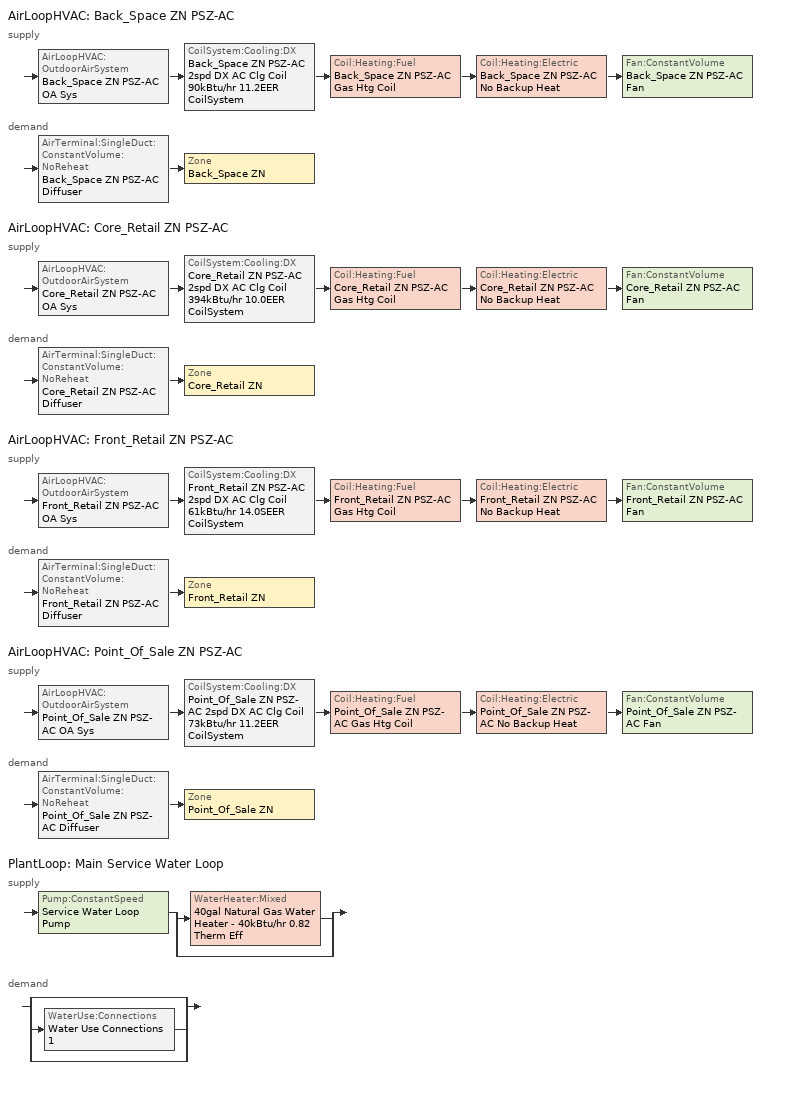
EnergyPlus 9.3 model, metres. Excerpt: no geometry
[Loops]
AirLoopHVAC 'Back_Space ZN PSZ-AC'
 supply: AirLoopHVAC:OutdoorAirSystem 'Back_Space ZN PSZ-AC OA Sys' > CoilSystem:Cooling:DX 'Back_Space ZN PSZ-AC 2spd DX AC Clg Coil 90kBtu/hr 11.2EER CoilSystem' > Coil:Heating:Fuel 'Back_Space ZN PSZ-AC Gas Htg Coil' > Coil:Heating:Electric 'Back_Space ZN PSZ-AC No Backup Heat' > Fan:ConstantVolume 'Back_Space ZN PSZ-AC Fan'
 demand: AirTerminal:SingleDuct:ConstantVolume:NoReheat 'Back_Space ZN PSZ-AC Diffuser' > Zone 'Back_Space ZN'
AirLoopHVAC 'Core_Retail ZN PSZ-AC'
 supply: AirLoopHVAC:OutdoorAirSystem 'Core_Retail ZN PSZ-AC OA Sys' > CoilSystem:Cooling:DX 'Core_Retail ZN PSZ-AC 2spd DX AC Clg Coil 394kBtu/hr 10.0EER CoilSystem' > Coil:Heating:Fuel 'Core_Retail ZN PSZ-AC Gas Htg Coil' > Coil:Heating:Electric 'Core_Retail ZN PSZ-AC No Backup Heat' > Fan:ConstantVolume 'Core_Retail ZN PSZ-AC Fan'
 demand: AirTerminal:SingleDuct:ConstantVolume:NoReheat 'Core_Retail ZN PSZ-AC Diffuser' > Zone 'Core_Retail ZN'
AirLoopHVAC 'Front_Retail ZN PSZ-AC'
 supply: AirLoopHVAC:OutdoorAirSystem 'Front_Retail ZN PSZ-AC OA Sys' > CoilSystem:Cooling:DX 'Front_Retail ZN PSZ-AC 2spd DX AC Clg Coil 61kBtu/hr 14.0SEER CoilSystem' > Coil:Heating:Fuel 'Front_Retail ZN PSZ-AC Gas Htg Coil' > Coil:Heating:Electric 'Front_Retail ZN PSZ-AC No Backup Heat' > Fan:ConstantVolume 'Front_Retail ZN PSZ-AC Fan'
 demand: AirTerminal:SingleDuct:ConstantVolume:NoReheat 'Front_Retail ZN PSZ-AC Diffuser' > Zone 'Front_Retail ZN'
AirLoopHVAC 'Point_Of_Sale ZN PSZ-AC'
 supply: AirLoopHVAC:OutdoorAirSystem 'Point_Of_Sale ZN PSZ-AC OA Sys' > CoilSystem:Cooling:DX 'Point_Of_Sale ZN PSZ-AC 2spd DX AC Clg Coil 73kBtu/hr 11.2EER CoilSystem' > Coil:Heating:Fuel 'Point_Of_Sale ZN PSZ-AC Gas Htg Coil' > Coil:Heating:Electric 'Point_Of_Sale ZN PSZ-AC No Backup Heat' > Fan:ConstantVolume 'Point_Of_Sale ZN PSZ-AC Fan'
 demand: AirTerminal:SingleDuct:ConstantVolume:NoReheat 'Point_Of_Sale ZN PSZ-AC Diffuser' > Zone 'Point_Of_Sale ZN'
PlantLoop 'Main Service Water Loop'
 supply: Pump:ConstantSpeed 'Service Water Loop Pump' > split
  | WaterHeater:Mixed '40gal Natural Gas Water Heater - 40kBtu/hr 0.82 Therm Eff'
  | bypass
 demand: split
  | bypass
  | WaterUse:Connections 'Water Use Connections 1'
  | bypass
[ZoneControl:Thermostat]
Name | Zone or ZoneList | Control Type Schedule | Control 1
Back_Space ZN Thermostat | Back_Space ZN | Back_Space ZN Thermostat Schedule | Retail Back_Space Thermostat 1
Core_Retail ZN Thermostat | Core_Retail ZN | Core_Retail ZN Thermostat Schedule | Retail Retail Thermostat 1
Front_Retail ZN Thermostat | Front_Retail ZN | Front_Retail ZN Thermostat Schedule | Retail Retail Thermostat 2
Point_Of_Sale ZN Thermostat | Point_Of_Sale ZN | Point_Of_Sale ZN Thermostat Schedule | Retail Point_of_Sale Thermostat 1
[ThermostatSetpoint:DualSetpoint]
Name | Heating Setpoint Temperature Schedule | Cooling Setpoint Temperature Schedule
Retail Back_Space Thermostat 1; Retail Point_of_Sale Thermostat 1 | RetailStandalone HTGSETP_SCH_NO_OPTIMUM | RetailStandalone CLGSETP_SCH_NO_SETBACK
Retail Retail Thermostat 1; Retail Retail Thermostat 2 | RetailStandalone HTGSETP_SCH_YES_OPTIMUM | RetailStandalone CLGSETP_SCH_YES_OPTIMUM
[AirTerminal:SingleDuct:ConstantVolume:NoReheat] Maximum Air Flow Rate {m3/s}=AutoSize
Name | Availability Schedule
Back_Space ZN PSZ-AC Diffuser; Core_Retail ZN PSZ-AC Diffuser; Point_Of_Sale ZN PSZ-AC Diffuser | Always On Discrete
Front_Retail ZN PSZ-AC Diffuser | Always On Discrete hvac_library
[Zone equipment]
Back_Space ZN: Back_Space ZN PSZ-AC Diffuser
Core_Retail ZN: Core_Retail ZN PSZ-AC Diffuser
Front_Retail ZN: Front_Retail ZN PSZ-AC Diffuser
Point_Of_Sale ZN: Point_Of_Sale ZN PSZ-AC Diffuser
[Sizing:Zone] Zone Cooling Design Supply Air Temperature Input Method=SupplyAirTemperature; Zone Cooling Design Supply Air Temperature {C}=12.8; Zone Cooling Design Supply Air Temperature Difference {deltaC}=11.11; Zone Heating Design Supply Air Temperature Input Method=SupplyAirTemperature; Zone Heating Design Supply Air Temperature {C}=40; Zone Heating Design Supply Air Temperature Difference {deltaC}=11.11; Zone Cooling Design Supply Air Humidity Ratio {kgWater/kgDryAir}=0.0085; Zone Heating Design Supply Air Humidity Ratio {kgWater/kgDryAir}=0.008; Cooling Design Air Flow Method=DesignDay; Cooling Design Air Flow Rate {m3/s}=0; Cooling Minimum Air Flow per Zone Floor Area {m3/s-m2}=0.000762; Cooling Minimum Air Flow {m3/s}=0; Cooling Minimum Air Flow Fraction=0; Heating Design Air Flow Method=DesignDay; Heating Design Air Flow Rate {m3/s}=0; Heating Maximum Air Flow per Zone Floor Area {m3/s-m2}=0.002032; Heating Maximum Air Flow {m3/s}=0.141576; Heating Maximum Air Flow Fraction=0.3; Account for Dedicated Outdoor Air System=No
Name | Design Specification Outdoor Air Object
Back_Space ZN | Retail Back_Space Ventilation
Core_Retail ZN; Front_Retail ZN | Retail Retail Ventilation
Point_Of_Sale ZN | Retail Point_of_Sale Ventilation
[Controller:MechanicalVentilation] Availability Schedule=RetailStandalone HVACOperationSchd; Demand Controlled Ventilation=No; System Outdoor Air Method=ZoneSum
Name | Zone or ZoneList Name 1 | Design Specification Outdoor Air Object Name 1
Controller Mechanical Ventilation 1 | Back_Space ZN | Retail Back_Space Ventilation
Controller Mechanical Ventilation 2 | Core_Retail ZN | Retail Retail Ventilation
Controller Mechanical Ventilation 4 | Front_Retail ZN | Retail Retail Ventilation
Controller Mechanical Ventilation 3 | Point_Of_Sale ZN | Retail Point_of_Sale Ventilation
[DesignSpecification:OutdoorAir] Outdoor Air Method=Sum; Outdoor Air Flow per Person {m3/s-person}=0; Outdoor Air Flow per Zone {m3/s}=0; Outdoor Air Flow Air Changes per Hour {1/hr}=0
Name | Outdoor Air Flow per Zone Floor Area {m3/s-m2}
Retail Back_Space Ventilation | 0.0006096
Retail Retail Ventilation; Retail Point_of_Sale Ventilation | 0.0011811
[Fan:ConstantVolume] Availability Schedule=RetailStandalone HVACOperationSchd; Maximum Flow Rate {m3/s}=AutoSize; Motor In Airstream Fraction=1
Name | Fan Total Efficiency | Pressure Rise {Pa} | Motor Efficiency
Back_Space ZN PSZ-AC Fan | 0.58175 | 622.722 | 0.895
Core_Retail ZN PSZ-AC Fan | 0.6006 | 1018.77 | 0.924
Front_Retail ZN PSZ-AC Fan; Point_Of_Sale ZN PSZ-AC Fan | 0.56225 | 622.722 | 0.865
[Coil:Heating:Fuel] Availability Schedule=Always On Discrete; Fuel Type=NaturalGas; Burner Efficiency=0.8; Nominal Capacity {W}=AutoSize; Parasitic Electric Load {W}=0; Parasitic Fuel Load {W}=0
Back_Space ZN PSZ-AC Gas Htg Coil; Core_Retail ZN PSZ-AC Gas Htg Coil; Front_Retail ZN PSZ-AC Gas Htg Coil; Point_Of_Sale ZN PSZ-AC Gas Htg Coil
[AirLoopHVAC] Design Supply Air Flow Rate {m3/s}=AutoSize
Back_Space ZN PSZ-AC; Core_Retail ZN PSZ-AC; Front_Retail ZN PSZ-AC; Point_Of_Sale ZN PSZ-AC
[Sizing:System] Type of Load to Size On=Sensible; Design Outdoor Air Flow Rate {m3/s}=Autosize; Central Heating Maximum System Air Flow Ratio=1; Preheat Design Temperature {C}=7; Preheat Design Humidity Ratio {kgWater/kgDryAir}=0.008; Precool Design Temperature {C}=12.8; Precool Design Humidity Ratio {kgWater/kgDryAir}=0.008; Central Cooling Design Supply Air Temperature {C}=12.8; Central Heating Design Supply Air Temperature {C}=40; Type of Zone Sum to Use=Coincident; 100% Outdoor Air in Cooling=No; 100% Outdoor Air in Heating=No; Central Cooling Design Supply Air Humidity Ratio {kgWater/kgDryAir}=0.0085; Central Heating Design Supply Air Humidity Ratio {kgWater/kgDryAir}=0.008; Cooling Supply Air Flow Rate Method=DesignDay; Cooling Supply Air Flow Rate {m3/s}=0; Cooling Supply Air Flow Rate Per Floor Area {m3/s-m2}=0.00996765; Cooling Fraction of Autosized Cooling Supply Air Flow Rate=1; Cooling Supply Air Flow Rate Per Unit Cooling Capacity {m3/s-W}=3.94755e-05; Heating Supply Air Flow Rate Method=DesignDay; Heating Supply Air Flow Rate {m3/s}=0; Heating Supply Air Flow Rate Per Floor Area {m3/s-m2}=0.00996765; Heating Fraction of Autosized Heating Supply Air Flow Rate=1; Heating Fraction of Autosized Cooling Supply Air Flow Rate=1; Heating Supply Air Flow Rate Per Unit Heating Capacity {m3/s-W}=3.15882e-05; System Outdoor Air Method=ZoneSum; Zone Maximum Outdoor Air Fraction=1; Cooling Design Capacity Method=CoolingDesignCapacity; Cooling Design Capacity {W}=Autosize; Cooling Design Capacity Per Floor Area {W/m2}=234.7; Fraction of Autosized Cooling Design Capacity=1; Heating Design Capacity Method=HeatingDesignCapacity; Heating Design Capacity {W}=Autosize; Heating Design Capacity Per Floor Area {W/m2}=157; Fraction of Autosized Heating Design Capacity=1; Central Cooling Capacity Control Method=OnOff
Back_Space ZN PSZ-AC; Core_Retail ZN PSZ-AC; Front_Retail ZN PSZ-AC; Point_Of_Sale ZN PSZ-AC
[Controller:OutdoorAir] Minimum Outdoor Air Flow Rate {m3/s}=0; Maximum Outdoor Air Flow Rate {m3/s}=Autosize; Economizer Control Type=DifferentialDryBulb; Economizer Control Action Type=ModulateFlow; Lockout Type=NoLockout; Minimum Limit Type=FixedMinimum; Minimum Outdoor Air Schedule=RetailStandalone HVACOperationSchd; Maximum Fraction of Outdoor Air Schedule=RetailStandalone PSZ_Econ_MaxOAFrac_Sch; High Humidity Control=No; Control High Indoor Humidity Based on Outdoor Humidity Ratio=Yes; Heat Recovery Bypass Control Type=BypassWhenWithinEconomizerLimits
Name | Mechanical Ventilation Controller
Back_Space ZN PSZ-AC OA Sys Controller | Controller Mechanical Ventilation 1
Core_Retail ZN PSZ-AC OA Sys Controller | Controller Mechanical Ventilation 2
Front_Retail ZN PSZ-AC OA Sys Controller | Controller Mechanical Ventilation 4
Point_Of_Sale ZN PSZ-AC OA Sys Controller | Controller Mechanical Ventilation 3
[SetpointManager:MixedAir] Control Variable=Temperature
Node 16 OS Default SPM; Node 15 OS Default SPM; Node 14 OS Default SPM; Node 13 OS Default SPM; Node 28 OS Default SPM; Node 27 OS Default SPM; Node 26 OS Default SPM; Node 25 OS Default SPM; Node 52 OS Default SPM; Node 51 OS Default SPM; Node 50 OS Default SPM; Node 49 OS Default SPM; Node 40 OS Default SPM; Node 39 OS Default SPM; Node 38 OS Default SPM; Node 37 OS Default SPM
[CoilSystem:Cooling:DX] Availability Schedule=Always On Discrete
Name | Cooling Coil
Back_Space ZN PSZ-AC 2spd DX AC Clg Coil 90kBtu/hr 11.2EER CoilSystem | UTSS Coil 0
Core_Retail ZN PSZ-AC 2spd DX AC Clg Coil 394kBtu/hr 10.0EER CoilSystem | UTSS Coil 1
Front_Retail ZN PSZ-AC 2spd DX AC Clg Coil 61kBtu/hr 14.0SEER CoilSystem | UTSS Coil 2
Point_Of_Sale ZN PSZ-AC 2spd DX AC Clg Coil 73kBtu/hr 11.2EER CoilSystem | UTSS Coil 3
[Coil:Heating:Electric] Availability Schedule=Always Off Discrete; Efficiency=1; Nominal Capacity {W}=0
Back_Space ZN PSZ-AC No Backup Heat; Core_Retail ZN PSZ-AC No Backup Heat; Front_Retail ZN PSZ-AC No Backup Heat; Point_Of_Sale ZN PSZ-AC No Backup Heat
[SetpointManager:SingleZone:Reheat] Control Variable=Temperature; Minimum Supply Air Temperature {C}=10; Maximum Supply Air Temperature {C}=50
Name | Control Zone
Setpoint Manager Single Zone Reheat 1 | Back_Space ZN
Setpoint Manager Single Zone Reheat 2 | Core_Retail ZN
Setpoint Manager Single Zone Reheat 4 | Front_Retail ZN
Setpoint Manager Single Zone Reheat 3 | Point_Of_Sale ZN
[PlantLoop]
Main Service Water Loop: Fluid Type=Water; Plant Equipment Operation Scheme=Main Service Water Loop Operation Schemes; Maximum Loop Temperature {C}=60; Minimum Loop Temperature {C}=10; Maximum Loop Flow Rate {m3/s}=Autosize; Minimum Loop Flow Rate {m3/s}=0; Plant Loop Volume {m3}=Autocalculate; Load Distribution Scheme=Optimal; Plant Loop Demand Calculation Scheme=SingleSetpoint
[Sizing:Plant]
Main Service Water Loop: Loop Type=Heating; Design Loop Exit Temperature {C}=60; Loop Design Temperature Difference {deltaC}=5; Sizing Option=NonCoincident; Zone Timesteps in Averaging Window=1; Coincident Sizing Factor Mode=None
[Pump:ConstantSpeed]
Service Water Loop Pump: Design Flow Rate {m3/s}=Autosize; Design Pump Head {Pa}=0.001; Design Power Consumption {W}=Autosize; Motor Efficiency=0.7; Fraction of Motor Inefficiencies to Fluid Stream=0; Pump Control Type=Intermittent; Design Power Sizing Method=PowerPerFlowPerPressure; Design Electric Power per Unit Flow Rate {W/(m3/s)}=348701.1; Design Shaft Power per Unit Flow Rate per Unit Head {W-s/m3-Pa}=1.28205
[WaterHeater:Mixed]
40gal Natural Gas Water Heater - 40kBtu/hr 0.82 Therm Eff: Tank Volume {m3}=0.151416; Setpoint Temperature Schedule=Service Water Loop Temp - 140F; Deadband Temperature Difference {deltaC}=2; Maximum Temperature Limit {C}=82.2222; Heater Control Type=Cycle; Heater Maximum Capacity {W}=11722.8; Heater Ignition Minimum Flow Rate {m3/s}=0; Heater Ignition Delay {s}=0; Heater Fuel Type=NaturalGas; Heater Thermal Efficiency=0.82; Off Cycle Parasitic Fuel Consumption Rate {W}=1860.12; Off Cycle Parasitic Fuel Type=NaturalGas; Off Cycle Parasitic Heat Fraction to Tank=0.8; On Cycle Parasitic Fuel Consumption Rate {W}=1860.12; On Cycle Parasitic Fuel Type=NaturalGas; On Cycle Parasitic Heat Fraction to Tank=0; Ambient Temperature Indicator=Schedule; Ambient Temperature Schedule=Water Heater Ambient Temp Schedule - 70F; Off Cycle Loss Coefficient to Ambient Temperature {W/K}=2.26235; Off Cycle Loss Fraction to Zone=1; On Cycle Loss Coefficient to Ambient Temperature {W/K}=2.26235; On Cycle Loss Fraction to Zone=1; Use Side Effectiveness=1; Source Side Effectiveness=1; Use Side Design Flow Rate {m3/s}=Autosize; Source Side Design Flow Rate {m3/s}=Autosize; Indirect Water Heating Recovery Time {hr}=1.5; Source Side Flow Control Mode=IndirectHeatPrimarySetpoint
[SetpointManager:Scheduled]
Service hot water setpoint manager: Control Variable=Temperature; Schedule=Service Water Loop Temp - 140F
[WaterUse:Connections]
Water Use Connections 1: Water Use Equipment Name 1=Main Service Water Use 0.3gal/min
[WaterUse:Equipment]
Main Service Water Use 0.3gal/min: Peak Flow Rate {m3/s}=1.89271e-05; Flow Rate Fraction Schedule=RetailStandalone BLDG_SWH_SCH; Target Temperature Schedule=Mixed Water At Faucet Temp - 120F; Sensible Fraction Schedule=Fraction Sensible - 0.2; Latent Fraction Schedule=Fraction Latent - 0.05
[PlantEquipmentOperationSchemes]
Main Service Water Loop Operation Schemes: Control Scheme Object Type 1=PlantEquipmentOperation:HeatingLoad; Control Scheme Name 1=Main Service Water Loop Heating Operation Scheme; Control Scheme Schedule Name 1=Always On Discrete
[PlantEquipmentOperation:HeatingLoad]
Main Service Water Loop Heating Operation Scheme: Load Range Lower Limit 1 {W}=0; Load Range Upper Limit 1 {W}=1000000000; Range Equipment List Name 1=Main Service Water Loop Heating Equipment List
[PlantEquipmentList]
Main Service Water Loop Heating Equipment List: WaterHeater:Mixed, 40gal Natural Gas Water Heater - 40kBtu/hr 0.82 Therm Eff
[Coil:Cooling:DX:SingleSpeed:ThermalStorage] Availability Schedule=ALWAYS_ON; Operating Mode Control Method=EMSControlled; Operation Mode Control Schedule=Simple User Sched; Storage Type=Ice; Storage Tank to Ambient U-value Times Area Heat Transfer Coefficient {W/K}=7.913; Rated Evaporator Air Flow Rate {m3/s}=AutoSize; Cooling Only Mode Available=Yes; Cooling Only Mode Rated Total Evaporator Cooling Capacity {W}=Autosize; Cooling Only Mode Rated Sensible Heat Ratio=0.7; Cooling Only Mode Total Evaporator Cooling Capacity Function of Temperature Curve=PSZ-AC_Unitary_PackagecoolCapFT; Cooling Only Mode Total Evaporator Cooling Capacity Function of Flow Fraction Curve=PSZ-AC_Unitary_PackagecoolFFF; Cooling Only Mode Energy Input Ratio Function of Temperature Curve=PSZ-AC DX Unitary Package EIRFT; Cooling Only Mode Energy Input Ratio Function of Flow Fraction Curve=PSZ-AC_Unitary_PackagecoolEIRFFF; Cooling Only Mode Part Load Fraction Correlation Curve=PSZ-AC_Unitary_PackagecoolPLR; Cooling Only Mode Sensible Heat Ratio Function of Temperature Curve=Cool-SHR-fT; Cooling Only Mode Sensible Heat Ratio Function of Flow Fraction Curve=Cool-SHR-fFF; Cooling And Charge Mode Available=No; Cooling And Charge Mode Rated Total Evaporator Cooling Capacity {W}=AutoSize; Cooling And Charge Mode Capacity Sizing Factor=1; Cooling And Charge Mode Rated Storage Charging Capacity {W}=AutoSize; Cooling And Charge Mode Storage Capacity Sizing Factor=0.86; Cooling And Charge Mode Rated Sensible Heat Ratio=0.7; Cooling And Charge Mode Cooling Rated COP {W/W}=3.66668; Cooling And Charge Mode Charging Rated COP {W/W}=2.17; Cooling And Charge Mode Total Evaporator Cooling Capacity Function of Temperature Curve=CoolCharge-Cool-Cap-fT; Cooling And Charge Mode Total Evaporator Cooling Capacity Function of Flow Fraction Curve=ConstantCubic; Cooling And Charge Mode Evaporator Energy Input Ratio Function of Temperature Curve=CoolCharge-Cool-EIR-fT; Cooling And Charge Mode Evaporator Energy Input Ratio Function of Flow Fraction Curve=ConstantCubic; Cooling And Charge Mode Evaporator Part Load Fraction Correlation Curve=Cool-PLF-fPLR; Cooling And Charge Mode Storage Charge Capacity Function of Total Evaporator PLR Curve=ConstantCubic; Cooling And Charge Mode Storage Energy Input Ratio Function of Flow Fraction Curve=ConstantCubic; Cooling And Charge Mode Storage Energy Part Load Fraction Correlation Curve=ConstantCubic; Cooling And Charge Mode Sensible Heat Ratio Function of Temperature Curve=Cool-SHR-fT; Cooling And Charge Mode Sensible Heat Ratio Function of Flow Fraction Curve=Cool-SHR-fFF; Cooling And Discharge Mode Available=No; Charge Only Mode Available=Yes; Charge Only Mode Rated Storage Charging Capacity {W}=AutoSize; Charge Only Mode Capacity Sizing Factor=0.8; Charge Only Mode Charging Rated COP {W/W}=3.09; Charge Only Mode Storage Charge Capacity Function of Temperature Curve=ChargeOnly-Cap-fT; Charge Only Mode Storage Energy Input Ratio Function of Temperature Curve=ChargeOnly-EIR-fT; Discharge Only Mode Available=Yes; Discharge Only Mode Rated Storage Discharging Capacity {W}=AutoSize; Discharge Only Mode Capacity Sizing Factor=1.37; Discharge Only Mode Rated Sensible Heat Ratio=0.64; Discharge Only Mode Rated COP {W/W}=63.6; Discharge Only Mode Storage Discharge Capacity Function of Temperature Curve=Discharge-Cap-fT; Discharge Only Mode Storage Discharge Capacity Function of Flow Fraction Curve=Discharge-Cap-fFF; Discharge Only Mode Energy Input Ratio Function of Temperature Curve=ConstantBi; Discharge Only Mode Energy Input Ratio Function of Flow Fraction Curve=ConstantCubic; Discharge Only Mode Part Load Fraction Correlation Curve=ConstantCubic; Discharge Only Mode Sensible Heat Ratio Function of Temperature Curve=Discharge-SHR-fT-NREL; Discharge Only Mode Sensible Heat Ratio Function of Flow Fraction Curve=Discharge-SHR-fFF; Ancillary Electric Power {W}=0; Cold Weather Operation Minimum Outdoor Air Temperature {C}=2; Cold Weather Operation Ancillary Power {W}=0; Condenser Design Air Flow Rate {m3/s}=autocalculate; Condenser Air Flow Sizing Factor=1.25; Condenser Type=AirCooled
Name | Ice Storage Capacity {GJ} | Cooling Only Mode Rated COP {W/W}
UTSS Coil 0 | 0.506432 | 3.86497
UTSS Coil 1 | 0.63304 | 3.68868
UTSS Coil 2 | AutoSize | 3.8248
UTSS Coil 3 | AutoSize | 3.84987
[EnergyManagementSystem:Sensor] Output:Variable or Output:Meter=Cooling Coil Ice Thermal Storage End Fraction
Name | Output:Variable or Output:Meter Index Key
UTSS_Coil_0_sTES | UTSS Coil 0
UTSS_Coil_1_sTES | UTSS Coil 1
UTSS_Coil_2_sTES | UTSS Coil 2
UTSS_Coil_3_sTES | UTSS Coil 3
[EnergyManagementSystem:Actuator] Actuated Component Type=Coil:Cooling:DX:SingleSpeed:ThermalStorage; Actuated Component Control Type=Operating Mode
Name | Actuated Component Unique
UTSS_Coil_0_OpMode | UTSS Coil 0
UTSS_Coil_1_OpMode | UTSS Coil 1
UTSS_Coil_2_OpMode | UTSS Coil 2
UTSS_Coil_3_OpMode | UTSS Coil 3
[Schedule:Compact]
Back_Space ZN Thermostat Schedule; Core_Retail ZN Thermostat Schedule; Front_Retail ZN Thermostat Schedule; Point_Of_Sale ZN Thermostat Schedule: Through: 12/31, For: AllDays, Until: 24:00, 4
Simple User Sched: Through: 12/31, For: AllDays, Until: 07:00, 4, Until: 12:00, 1, Until: 18:00, 5, Until: 22:00, 1, Until: 24:00, 4
[Schedule:Day:Interval]
RetailStandalone HTGSETP_SCH_NO_OPTIMUM Default: No, 07:00, 15.56, 19:00, 21.11, 24:00, 15.56
RetailStandalone HTGSETP_SCH_NO_OPTIMUM Wkdy Day: No, 05:00, 15.56, 21:00, 21.11, 24:00, 15.56
RetailStandalone HTGSETP_SCH_NO_OPTIMUM Sat Day: No, 05:00, 15.56, 22:00, 21.11, 24:00, 15.56
RetailStandalone HTGSETP_SCH_NO_OPTIMUM Summer Design Day; RetailStandalone HTGSETP_SCH_YES_OPTIMUM Summer Design Day: No, 24:00, 15.56
RetailStandalone HTGSETP_SCH_NO_OPTIMUM Winter Design Day; RetailStandalone HTGSETP_SCH_YES_OPTIMUM Winter Design Day: No, 06:00, 15.56, 07:00, 18.33, 21:00, 21.11, 24:00, 15.56
RetailStandalone CLGSETP_SCH_NO_SETBACK Default; RetailStandalone CLGSETP_SCH_NO_SETBACK Default|Sat|Wkdy Day: No, 24:00, 23.89
RetailStandalone CLGSETP_SCH_NO_SETBACK Summer Design Day; RetailStandalone CLGSETP_SCH_YES_OPTIMUM Summer Design Day: No, 06:00, 29.44, 07:00, 26.67, 21:00, 23.89, 24:00, 29.44
RetailStandalone CLGSETP_SCH_NO_SETBACK Winter Design Day; RetailStandalone CLGSETP_SCH_YES_OPTIMUM Winter Design Day: No, 24:00, 29.44
RetailStandalone HVACOperationSchd Default: No, 08:00, 0, 19:00, 1, 24:00, 0
RetailStandalone HVACOperationSchd SmrDsn|Wkdy Day; RetailStandalone HVACOperationSchd Summer Design Day: No, 06:00, 0, 21:00, 1, 24:00, 0
RetailStandalone HVACOperationSchd WntrDsn|Sat Day; RetailStandalone HVACOperationSchd Winter Design Day: No, 06:00, 0, 22:00, 1, 24:00, 0
RetailStandalone HTGSETP_SCH_YES_OPTIMUM Default: No, 07:00, 15.56, 08:00, 17.8, 09:00, 20, 19:00, 21.11, 24:00, 15.56
RetailStandalone HTGSETP_SCH_YES_OPTIMUM Wkdy Day: No, 05:00, 15.56, 06:00, 17.8, 07:00, 20, 21:00, 21.11, 24:00, 15.56
RetailStandalone HTGSETP_SCH_YES_OPTIMUM Sat Day: No, 05:00, 15.56, 06:00, 17.8, 07:00, 20, 22:00, 21.11, 24:00, 15.56
RetailStandalone CLGSETP_SCH_YES_OPTIMUM Default: No, 07:00, 29.44, 08:00, 27.8, 09:00, 25.6, 19:00, 23.89, 24:00, 29.44
RetailStandalone CLGSETP_SCH_YES_OPTIMUM Wkdy Day: No, 05:00, 29.44, 06:00, 27.8, 07:00, 25.6, 21:00, 23.89, 24:00, 29.44
RetailStandalone CLGSETP_SCH_YES_OPTIMUM Sat Day: No, 05:00, 29.44, 06:00, 27.8, 07:00, 25.6, 22:00, 23.89, 24:00, 29.44
RetailStandalone BLDG_SWH_SCH Default: No, 09:00, 0, 10:00, 0.14, 11:00, 0.29, 12:00, 0.31, 14:00, 0.36, 15:00, 0.34, 16:00, 0.35, 17:00, 0.37, 18:00, 0.34, 19:00, 0.25, 24:00, 0
RetailStandalone BLDG_SWH_SCH SmrDsn|Wkdy Day; RetailStandalone BLDG_SWH_SCH Summer Design Day: No, 07:00, 0, 08:00, 0.15, 09:00, 0.23, 10:00, 0.32, 11:00, 0.41, 12:00, 0.57, 13:00, 0.62, 14:00, 0.61, 15:00, 0.5, 16:00, 0.45, 17:00, 0.46, 18:00, 0.47, 19:00, 0.42, 20:00, 0.34, 21:00, 0.33, 24:00, 0
RetailStandalone BLDG_SWH_SCH Winter Design Day; RetailStandalone BLDG_SWH_SCH WntrDsn|Sat Day: No, 07:00, 0, 08:00, 0.2, 09:00, 0.24, 10:00, 0.27, 11:00, 0.42, 12:00, 0.54, 13:00, 0.59, 14:00, 0.6, 15:00, 0.49, 16:00, 0.48, 17:00, 0.47, 18:00, 0.46, 19:00, 0.44, 20:00, 0.36, 21:00, 0.29, 22:00, 0.22, 24:00, 0
RetailStandalone PSZ_Econ_MaxOAFrac_Sch Default; RetailStandalone PSZ_Econ_MaxOAFrac_Sch Summer Design Day; RetailStandalone PSZ_Econ_MaxOAFrac_Sch Winter Design Day: No, 24:00, 0.7
Schedule Day 39: No, 24:00, 0.2
Schedule Day 40: No, 24:00, 0.05
Schedule Day 41: No, 24:00, 48.8889
Schedule Day 48: No, 24:00, 1
Service Water Loop Temp - 140F Default: No, 24:00, 60
Water Heater Ambient Temp Schedule - 70F Default: No, 24:00, 21.1111
[Schedule:Week:Daily]
RetailStandalone HTGSETP_SCH_NO_OPTIMUM Week Rule - Jan1-Dec31: RetailStandalone HTGSETP_SCH_NO_OPTIMUM Default, RetailStandalone HTGSETP_SCH_NO_OPTIMUM Wkdy Day, RetailStandalone HTGSETP_SCH_NO_OPTIMUM Wkdy Day, RetailStandalone HTGSETP_SCH_NO_OPTIMUM Wkdy Day, RetailStandalone HTGSETP_SCH_NO_OPTIMUM Wkdy Day, RetailStandalone HTGSETP_SCH_NO_OPTIMUM Wkdy Day, RetailStandalone HTGSETP_SCH_NO_OPTIMUM Sat Day, RetailStandalone HTGSETP_SCH_NO_OPTIMUM Default, RetailStandalone HTGSETP_SCH_NO_OPTIMUM Summer Design Day, RetailStandalone HTGSETP_SCH_NO_OPTIMUM Winter Design Day, RetailStandalone HTGSETP_SCH_NO_OPTIMUM Default, RetailStandalone HTGSETP_SCH_NO_OPTIMUM Default
RetailStandalone CLGSETP_SCH_NO_SETBACK Week Rule - Jan1-Dec31: RetailStandalone CLGSETP_SCH_NO_SETBACK Default, RetailStandalone CLGSETP_SCH_NO_SETBACK Default|Sat|Wkdy Day, RetailStandalone CLGSETP_SCH_NO_SETBACK Default|Sat|Wkdy Day, RetailStandalone CLGSETP_SCH_NO_SETBACK Default|Sat|Wkdy Day, RetailStandalone CLGSETP_SCH_NO_SETBACK Default|Sat|Wkdy Day, RetailStandalone CLGSETP_SCH_NO_SETBACK Default|Sat|Wkdy Day, RetailStandalone CLGSETP_SCH_NO_SETBACK Default|Sat|Wkdy Day, RetailStandalone CLGSETP_SCH_NO_SETBACK Default, RetailStandalone CLGSETP_SCH_NO_SETBACK Summer Design Day, RetailStandalone CLGSETP_SCH_NO_SETBACK Winter Design Day, RetailStandalone CLGSETP_SCH_NO_SETBACK Default, RetailStandalone CLGSETP_SCH_NO_SETBACK Default
RetailStandalone HVACOperationSchd Week Rule - Jan1-Dec31: RetailStandalone HVACOperationSchd Default, RetailStandalone HVACOperationSchd SmrDsn|Wkdy Day, RetailStandalone HVACOperationSchd SmrDsn|Wkdy Day, RetailStandalone HVACOperationSchd SmrDsn|Wkdy Day, RetailStandalone HVACOperationSchd SmrDsn|Wkdy Day, RetailStandalone HVACOperationSchd SmrDsn|Wkdy Day, RetailStandalone HVACOperationSchd WntrDsn|Sat Day, RetailStandalone HVACOperationSchd Default, RetailStandalone HVACOperationSchd Summer Design Day, RetailStandalone HVACOperationSchd Winter Design Day, RetailStandalone HVACOperationSchd Default, RetailStandalone HVACOperationSchd Default
RetailStandalone HTGSETP_SCH_YES_OPTIMUM Week Rule - Jan1-Dec31: RetailStandalone HTGSETP_SCH_YES_OPTIMUM Default, RetailStandalone HTGSETP_SCH_YES_OPTIMUM Wkdy Day, RetailStandalone HTGSETP_SCH_YES_OPTIMUM Wkdy Day, RetailStandalone HTGSETP_SCH_YES_OPTIMUM Wkdy Day, RetailStandalone HTGSETP_SCH_YES_OPTIMUM Wkdy Day, RetailStandalone HTGSETP_SCH_YES_OPTIMUM Wkdy Day, RetailStandalone HTGSETP_SCH_YES_OPTIMUM Sat Day, RetailStandalone HTGSETP_SCH_YES_OPTIMUM Default, RetailStandalone HTGSETP_SCH_YES_OPTIMUM Summer Design Day, RetailStandalone HTGSETP_SCH_YES_OPTIMUM Winter Design Day, RetailStandalone HTGSETP_SCH_YES_OPTIMUM Default, RetailStandalone HTGSETP_SCH_YES_OPTIMUM Default
RetailStandalone CLGSETP_SCH_YES_OPTIMUM Week Rule - Jan1-Dec31: RetailStandalone CLGSETP_SCH_YES_OPTIMUM Default, RetailStandalone CLGSETP_SCH_YES_OPTIMUM Wkdy Day, RetailStandalone CLGSETP_SCH_YES_OPTIMUM Wkdy Day, RetailStandalone CLGSETP_SCH_YES_OPTIMUM Wkdy Day, RetailStandalone CLGSETP_SCH_YES_OPTIMUM Wkdy Day, RetailStandalone CLGSETP_SCH_YES_OPTIMUM Wkdy Day, RetailStandalone CLGSETP_SCH_YES_OPTIMUM Sat Day, RetailStandalone CLGSETP_SCH_YES_OPTIMUM Default, RetailStandalone CLGSETP_SCH_YES_OPTIMUM Summer Design Day, RetailStandalone CLGSETP_SCH_YES_OPTIMUM Winter Design Day, RetailStandalone CLGSETP_SCH_YES_OPTIMUM Default, RetailStandalone CLGSETP_SCH_YES_OPTIMUM Default
ALWAYS_ON Week Rule - Jan1-Dec31: Schedule Day 48, Schedule Day 48, Schedule Day 48, Schedule Day 48, Schedule Day 48, Schedule Day 48, Schedule Day 48, Schedule Day 48, Schedule Day 48, Schedule Day 48, Schedule Day 48, Schedule Day 48
Fraction Latent - 0.05 Week Rule - Jan1-Dec31: Schedule Day 40, Schedule Day 40, Schedule Day 40, Schedule Day 40, Schedule Day 40, Schedule Day 40, Schedule Day 40, Schedule Day 40, Schedule Day 40, Schedule Day 40, Schedule Day 40, Schedule Day 40
Fraction Sensible - 0.2 Week Rule - Jan1-Dec31: Schedule Day 39, Schedule Day 39, Schedule Day 39, Schedule Day 39, Schedule Day 39, Schedule Day 39, Schedule Day 39, Schedule Day 39, Schedule Day 39, Schedule Day 39, Schedule Day 39, Schedule Day 39
Mixed Water At Faucet Temp - 120F Week Rule - Jan1-Dec31: Schedule Day 41, Schedule Day 41, Schedule Day 41, Schedule Day 41, Schedule Day 41, Schedule Day 41, Schedule Day 41, Schedule Day 41, Schedule Day 41, Schedule Day 41, Schedule Day 41, Schedule Day 41
RetailStandalone BLDG_SWH_SCH Week Rule - Jan1-Dec31: RetailStandalone BLDG_SWH_SCH Default, RetailStandalone BLDG_SWH_SCH SmrDsn|Wkdy Day, RetailStandalone BLDG_SWH_SCH SmrDsn|Wkdy Day, RetailStandalone BLDG_SWH_SCH SmrDsn|Wkdy Day, RetailStandalone BLDG_SWH_SCH SmrDsn|Wkdy Day, RetailStandalone BLDG_SWH_SCH SmrDsn|Wkdy Day, RetailStandalone BLDG_SWH_SCH WntrDsn|Sat Day, RetailStandalone BLDG_SWH_SCH Default, RetailStandalone BLDG_SWH_SCH Summer Design Day, RetailStandalone BLDG_SWH_SCH Winter Design Day, RetailStandalone BLDG_SWH_SCH Default, RetailStandalone BLDG_SWH_SCH Default
RetailStandalone PSZ_Econ_MaxOAFrac_Sch Week Rule - Jan1-Dec31: RetailStandalone PSZ_Econ_MaxOAFrac_Sch Default, RetailStandalone PSZ_Econ_MaxOAFrac_Sch Default, RetailStandalone PSZ_Econ_MaxOAFrac_Sch Default, RetailStandalone PSZ_Econ_MaxOAFrac_Sch Default, RetailStandalone PSZ_Econ_MaxOAFrac_Sch Default, RetailStandalone PSZ_Econ_MaxOAFrac_Sch Default, RetailStandalone PSZ_Econ_MaxOAFrac_Sch Default, RetailStandalone PSZ_Econ_MaxOAFrac_Sch Default, RetailStandalone PSZ_Econ_MaxOAFrac_Sch Summer Design Day, RetailStandalone PSZ_Econ_MaxOAFrac_Sch Winter Design Day, RetailStandalone PSZ_Econ_MaxOAFrac_Sch Default, RetailStandalone PSZ_Econ_MaxOAFrac_Sch Default
Service Water Loop Temp - 140F Week Rule - Jan1-Dec31: Service Water Loop Temp - 140F Default, Service Water Loop Temp - 140F Default, Service Water Loop Temp - 140F Default, Service Water Loop Temp - 140F Default, Service Water Loop Temp - 140F Default, Service Water Loop Temp - 140F Default, Service Water Loop Temp - 140F Default, Service Water Loop Temp - 140F Default, Service Water Loop Temp - 140F Default, Service Water Loop Temp - 140F Default, Service Water Loop Temp - 140F Default, Service Water Loop Temp - 140F Default
Water Heater Ambient Temp Schedule - 70F Week Rule - Jan1-Dec31: Water Heater Ambient Temp Schedule - 70F Default, Water Heater Ambient Temp Schedule - 70F Default, Water Heater Ambient Temp Schedule - 70F Default, Water Heater Ambient Temp Schedule - 70F Default, Water Heater Ambient Temp Schedule - 70F Default, Water Heater Ambient Temp Schedule - 70F Default, Water Heater Ambient Temp Schedule - 70F Default, Water Heater Ambient Temp Schedule - 70F Default, Water Heater Ambient Temp Schedule - 70F Default, Water Heater Ambient Temp Schedule - 70F Default, Water Heater Ambient Temp Schedule - 70F Default, Water Heater Ambient Temp Schedule - 70F Default
[Schedule:Year]
RetailStandalone HTGSETP_SCH_NO_OPTIMUM: RetailStandalone HTGSETP_SCH_NO_OPTIMUM Week Rule - Jan1-Dec31, 1, 1, 12, 31
RetailStandalone CLGSETP_SCH_NO_SETBACK: RetailStandalone CLGSETP_SCH_NO_SETBACK Week Rule - Jan1-Dec31, 1, 1, 12, 31
RetailStandalone HVACOperationSchd: RetailStandalone HVACOperationSchd Week Rule - Jan1-Dec31, 1, 1, 12, 31
RetailStandalone HTGSETP_SCH_YES_OPTIMUM: RetailStandalone HTGSETP_SCH_YES_OPTIMUM Week Rule - Jan1-Dec31, 1, 1, 12, 31
RetailStandalone CLGSETP_SCH_YES_OPTIMUM: RetailStandalone CLGSETP_SCH_YES_OPTIMUM Week Rule - Jan1-Dec31, 1, 1, 12, 31
ALWAYS_ON: ALWAYS_ON Week Rule - Jan1-Dec31, 1, 1, 12, 31
Fraction Latent - 0.05: Fraction Latent - 0.05 Week Rule - Jan1-Dec31, 1, 1, 12, 31
Fraction Sensible - 0.2: Fraction Sensible - 0.2 Week Rule - Jan1-Dec31, 1, 1, 12, 31
Mixed Water At Faucet Temp - 120F: Mixed Water At Faucet Temp - 120F Week Rule - Jan1-Dec31, 1, 1, 12, 31
RetailStandalone BLDG_SWH_SCH: RetailStandalone BLDG_SWH_SCH Week Rule - Jan1-Dec31, 1, 1, 12, 31
RetailStandalone PSZ_Econ_MaxOAFrac_Sch: RetailStandalone PSZ_Econ_MaxOAFrac_Sch Week Rule - Jan1-Dec31, 1, 1, 12, 31
Service Water Loop Temp - 140F: Service Water Loop Temp - 140F Week Rule - Jan1-Dec31, 1, 1, 12, 31
Water Heater Ambient Temp Schedule - 70F: Water Heater Ambient Temp Schedule - 70F Week Rule - Jan1-Dec31, 1, 1, 12, 31
[Schedule:Constant]
Name | Hourly Value
Always Off Discrete | 0
Always On Discrete; Always On Discrete hvac_library | 1
[Curve:Biquadratic]
Name | Coefficient1 Constant | Coefficient2 x | Coefficient3 x**2 | Coefficient4 y | Coefficient5 y**2 | Coefficient6 x*y | Minimum Value of x {BasedOnField A2} | Maximum Value of x {BasedOnField A2} | Minimum Value of y {BasedOnField A3} | Maximum Value of y {BasedOnField A3} | Minimum Curve Output {BasedOnField A4} | Maximum Curve Output {BasedOnField A4} | Input Unit Type for X | Input Unit Type for Y | Output Unit Type
PSZ-AC_Unitary_PackagecoolCapFT | 0.766956 | 0.0107756 | -4.14703e-05 | 0.00134961 | -0.000261144 | 0.000457488 | 12.77778 | 23.88889 | 21.11111 | 46.11111
PSZ-AC DX Unitary Package EIRFT | 0.297145 | 0.0430933 | -0.000748766 | 0.00597727 | 0.000482112 | -0.000956448 | 12.77778 | 23.88889 | 21.11111 | 46.11111
Cool-SHR-fT | 1.32945 | -0.0990649 | 0.000831004 | 0.0652278 | -7.93358e-05 | -0.000587442 | 24.44 | 26.67 | 29.44 | 46.1 | 0.6661 | 1.6009 | Temperature | Temperature | Dimensionless
ConstantBi | 1 | 0 | 0 | 0 | 0 | 0 | -100 | 100 | -100 | 100
Discharge-Cap-fT | -0.561476 | 0.133949 | -0.00276524 | 0 | 0 | 0 | -100 | 100 | -100 | 100
Discharge-SHR-fT-NREL | -3.12985 | 0.108185 | 0 | 0.235966 | 0 | -0.00822764 | 16.1 | 23.9 | 23.9 | 29.4 | 0.2 | 2 | Temperature | Temperature | Dimensionless
[Curve:Quadratic]
Name | Coefficient1 Constant | Coefficient2 x | Coefficient3 x**2 | Minimum Value of x {BasedOnField A2} | Maximum Value of x {BasedOnField A2} | Minimum Curve Output {BasedOnField A3} | Maximum Curve Output {BasedOnField A3}
PSZ-AC_Unitary_PackagecoolFFF | 0.8 | 0.2 | 0 | 0.5 | 1.5
PSZ-AC_Unitary_PackagecoolEIRFFF | 1.156 | -0.1816 | 0.0256 | 0.5 | 1.5
PSZ-AC_Unitary_PackagecoolPLR | 0.75 | 0.25 | 0 | 0 | 1
Cool-PLF-fPLR | 0.909496 | 0.0986477 | -0.00819488 | 0 | 1 | 0.7 | 1
Cool-SHR-fFF | 0.9317 | -0.0077 | 0.076 | 0.69 | 1.3
Discharge-SHR-fFF | 0.605576 | 0.506517 | -0.126471 | 0.2 | 1
[Curve:Cubic] Coefficient4 x**3=0; Minimum Value of x {BasedOnField A2}=-100; Maximum Value of x {BasedOnField A2}=100
Name | Coefficient1 Constant | Coefficient2 x | Coefficient3 x**2
ConstantCubic | 1 | 0 | 0
Discharge-Cap-fFF | 0.743259 | 0.167765 | 0.0852728
[Curve:Triquadratic] Coefficient6 z**2=0; Coefficient7 z=0; Coefficient8 x**2*y**2=0; Coefficient10 x*y**2=0; Coefficient11 x**2*y=0; Coefficient12 x**2*z**2=0; Coefficient13 x*z=0; Coefficient14 x*z**2=0; Coefficient15 x**2*z=0; Coefficient16 y**2*z**2=0; Coefficient17 y*z=0; Coefficient18 y*z**2=0; Coefficient19 y**2*z=0; Coefficient20 x**2*y**2*z**2=0; Coefficient21 x**2*y**2*z=0; Coefficient22 x**2*y*z**2=0; Coefficient23 x*y**2*z**2=0; Coefficient24 x**2*y*z=0; Coefficient25 x*y**2*z=0; Coefficient26 x*y*z**2=0; Coefficient27 x*y*z=0; Minimum Value of x {BasedOnField A2}=-100; Maximum Value of x {BasedOnField A2}=100; Minimum Value of y {BasedOnField A3}=-100; Maximum Value of y {BasedOnField A3}=100; Minimum Value of z {BasedOnField A4}=-100; Maximum Value of z {BasedOnField A4}=100
Name | Coefficient1 Constant | Coefficient2 x**2 | Coefficient3 x | Coefficient4 y**2 | Coefficient5 y | Coefficient9 x*y
CoolCharge-Cool-Cap-fT | 0.971212 | 0.00144345 | -0.0152755 | -6.8364e-06 | -0.00039321 | -0.000290596
CoolCharge-Cool-EIR-fT | 0.286871 | -0.000810648 | 0.0239022 | 0.000338936 | 0.0134585 | -0.000487004
[Table:IndependentVariable]
ChargeOnly-Cap-fT_IndependentVariable1; ChargeOnly-EIR-fT_IndependentVariable1: Cubic, Linear, -100, 100, Temperature, -30, -22, -14, -6, 2, 10, 18, 26, 34, 42, 50
ChargeOnly-Cap-fT_IndependentVariable2; ChargeOnly-EIR-fT_IndependentVariable2: Cubic, Linear, 0, 1, Dimensionless, 0, 0.0165, 0.033, 0.0495, 0.066, 0.0825, 0.099, 0.1155, 0.132, 0.1485, 0.165, 0.2485, 0.332, 0.4155, 0.499, 0.5825, 0.666, 0.7495, 0.833, 0.9165, 1
[Table:IndependentVariableList]
ChargeOnly-Cap-fT_IndependentVariableList: ChargeOnly-Cap-fT_IndependentVariable1, ChargeOnly-Cap-fT_IndependentVariable2
ChargeOnly-EIR-fT_IndependentVariableList: ChargeOnly-EIR-fT_IndependentVariable1, ChargeOnly-EIR-fT_IndependentVariable2
[Table:Lookup]
ChargeOnly-Cap-fT: ChargeOnly-Cap-fT_IndependentVariableList, Dimensionless, 1.49825, 1.46806, 1.44053, 1.41564, 1.3934, 1.37381, 1.35687, 1.34257, 1.33093, 1.32193, 1.42668, 1.41339, 1.40035, 1.38758, 1.37506, 1.3628, 1.3508, 1.33906, 1.32758, 1.31636, 1.3054, 1.50016, 1.47058, 1.44366, 1.41938, 1.39776, 1.37878, 1.36245, 1.34877, 1.33773, 1.32935, 1.40283, 1.39042, 1.37827, 1.36639, 1.35476, 1.34339, 1.33228, 1.32143, 1.31084, 1.30051, 1.29044, 1.48443, 1.45547, 1.42916, 1.4055, 1.38448, 1.36612, 1.3504, 1.33733, 1.32691, 1.31913, 1.36643, 1.35491, 1.34365, 1.33266, 1.32192, 1.31144, 1.30122, 1.29126, 1.28155, 1.27211, 1.26293, 1.45108, 1.42273, 1.39703, 1.37398, 1.35358, 1.33582, 1.32071, 1.30826, 1.29845, 1.29129, 1.31749, 1.30686, 1.29649, 1.28638, 1.27653, 1.26694, 1.25761, 1.24854, 1.23973, 1.23117, 1.22288, 1.40009, 1.37235, 1.34727, 1.32483, 1.30503, 1.28789, 1.2734, 1.26155, 1.25235, 1.2458, 1.25601, 1.24627, 1.23679, 1.22757, 1.21861, 1.20991, 1.20147, 1.19328, 1.18536, 1.1777, 1.17029, 1.33147, 1.30434, 1.27987, 1.25804, 1.23886, 1.22233, 1.20845, 1.19721, 1.18863, 1.18269, 1.18199, 1.17314, 1.16455, 1.15622, 1.14815, 1.14033, 1.13278, 1.12549, 1.11845, 1.11168, 1.10516, 1.24521, 1.2187, 1.19484, 1.17362, 1.15506, 1.13914, 1.12587, 1.11524, 1.10727, 1.10195, 1.09543, 1.08747, 1.07977, 1.07232, 1.06514, 1.05822, 1.05155, 1.04515, 1.039, 1.03312, 1.02749, 1.14133, 1.11543, 1.09218, 1.07157, 1.05362, 1.03831, 1.02565, 1.01564, 1.00828, 1.00357, 0.996325, 0.989253, 0.982441, 0.975888, 0.969594, 0.96356, 0.957785, 0.95227, 0.947014, 0.942017, 0.93728, 1.01981, 0.99452, 0.97188, 0.951889, 0.934546, 0.919851, 0.907804, 0.898406, 0.891656, 0.887555, 0.884681, 0.878499, 0.872576, 0.866912, 0.861507, 0.856362, 0.851476, 0.84685, 0.842483, 0.838375, 0.834527, 0.880657, 0.85598, 0.833952, 0.814573, 0.797842, 0.783759, 0.772324, 0.763538, 0.7574, 0.753911, 0.760497, 0.755204, 0.750169, 0.745395, 0.740879, 0.736623, 0.732627, 0.728889, 0.725411, 0.722193, 0.719233, 0.723872, 0.699808, 0.678392, 0.659624, 0.643505, 0.630034, 0.619211, 0.611037, 0.605511, 0.602634, 0.623772, 0.619367, 0.615222, 0.611337, 0.60771, 0.604343, 0.601236, 0.598388, 0.595799, 0.593469, 0.591399
ChargeOnly-EIR-fT: ChargeOnly-EIR-fT_IndependentVariableList, Dimensionless, 1.51077, 1.51114, 1.51071, 1.50949, 1.50747, 1.50466, 1.50105, 1.49664, 1.49143, 1.48543, 1.34084, 1.33799, 1.33511, 1.33221, 1.32929, 1.32636, 1.3234, 1.32042, 1.31742, 1.3144, 1.31136, 1.13646, 1.13867, 1.14009, 1.14071, 1.14053, 1.13956, 1.13779, 1.13522, 1.13185, 1.12769, 1.02315, 1.02151, 1.01985, 1.01817, 1.01648, 1.01476, 1.01302, 1.01126, 1.00947, 1.00767, 1.00585, 0.860351, 0.864406, 0.867663, 0.870124, 0.871788, 0.872654, 0.872724, 0.871996, 0.870471, 0.86815, 0.797533, 0.797115, 0.796676, 0.796216, 0.795736, 0.795235, 0.794714, 0.794172, 0.793609, 0.793026, 0.792423, 0.68244, 0.688336, 0.693435, 0.697736, 0.701241, 0.703948, 0.705859, 0.706972, 0.707288, 0.706808, 0.663998, 0.664798, 0.665578, 0.666337, 0.667076, 0.667794, 0.668492, 0.669168, 0.669825, 0.670461, 0.671076, 0.602728, 0.610464, 0.617404, 0.623547, 0.628892, 0.633441, 0.637192, 0.640146, 0.642303, 0.643663, 0.622542, 0.624561, 0.62656, 0.628538, 0.630495, 0.632432, 0.634349, 0.636245, 0.63812, 0.639974, 0.641808, 0.621213, 0.630791, 0.639571, 0.647555, 0.654741, 0.661131, 0.666723, 0.671518, 0.675516, 0.678717, 0.673166, 0.676404, 0.679621, 0.682818, 0.685995, 0.68915, 0.692286, 0.6954, 0.698494, 0.701568, 0.704621, 0.737896, 0.749315, 0.759936, 0.769761, 0.778788, 0.787019, 0.794452, 0.801088, 0.806927, 0.811969, 0.815869, 0.820326, 0.824762, 0.829178, 0.833573, 0.837948, 0.842302, 0.846636, 0.850949, 0.855241, 0.859513, 0.952777, 0.966037, 0.978499, 0.990165, 1.00103, 1.0111, 1.02038, 1.02886, 1.03654, 1.04342, 1.05065, 1.05633, 1.06198, 1.06762, 1.07323, 1.07883, 1.0844, 1.08995, 1.09548, 1.10099, 1.10648, 1.26586, 1.28096, 1.29526, 1.30877, 1.32148, 1.33339, 1.3445, 1.35482, 1.36434, 1.37307, 1.37751, 1.38441, 1.39128, 1.39814, 1.40497, 1.41178, 1.41857, 1.42535, 1.4321, 1.43883, 1.44554, 1.67713, 1.69407, 1.71022, 1.72557, 1.74012, 1.75387, 1.76683, 1.77898, 1.79035, 1.80091, 1.79646, 1.80457, 1.81266, 1.82074, 1.82879, 1.83682, 1.84483, 1.85282, 1.86079, 1.86874, 1.87667, 2.18661, 2.20539, 2.22338, 2.24056, 2.25695, 2.27255, 2.28735, 2.30135, 2.31455, 2.32695, 2.30748, 2.31681, 2.32612, 2.33541, 2.34468, 2.35393, 2.36316, 2.37237, 2.38156, 2.39073, 2.39988
